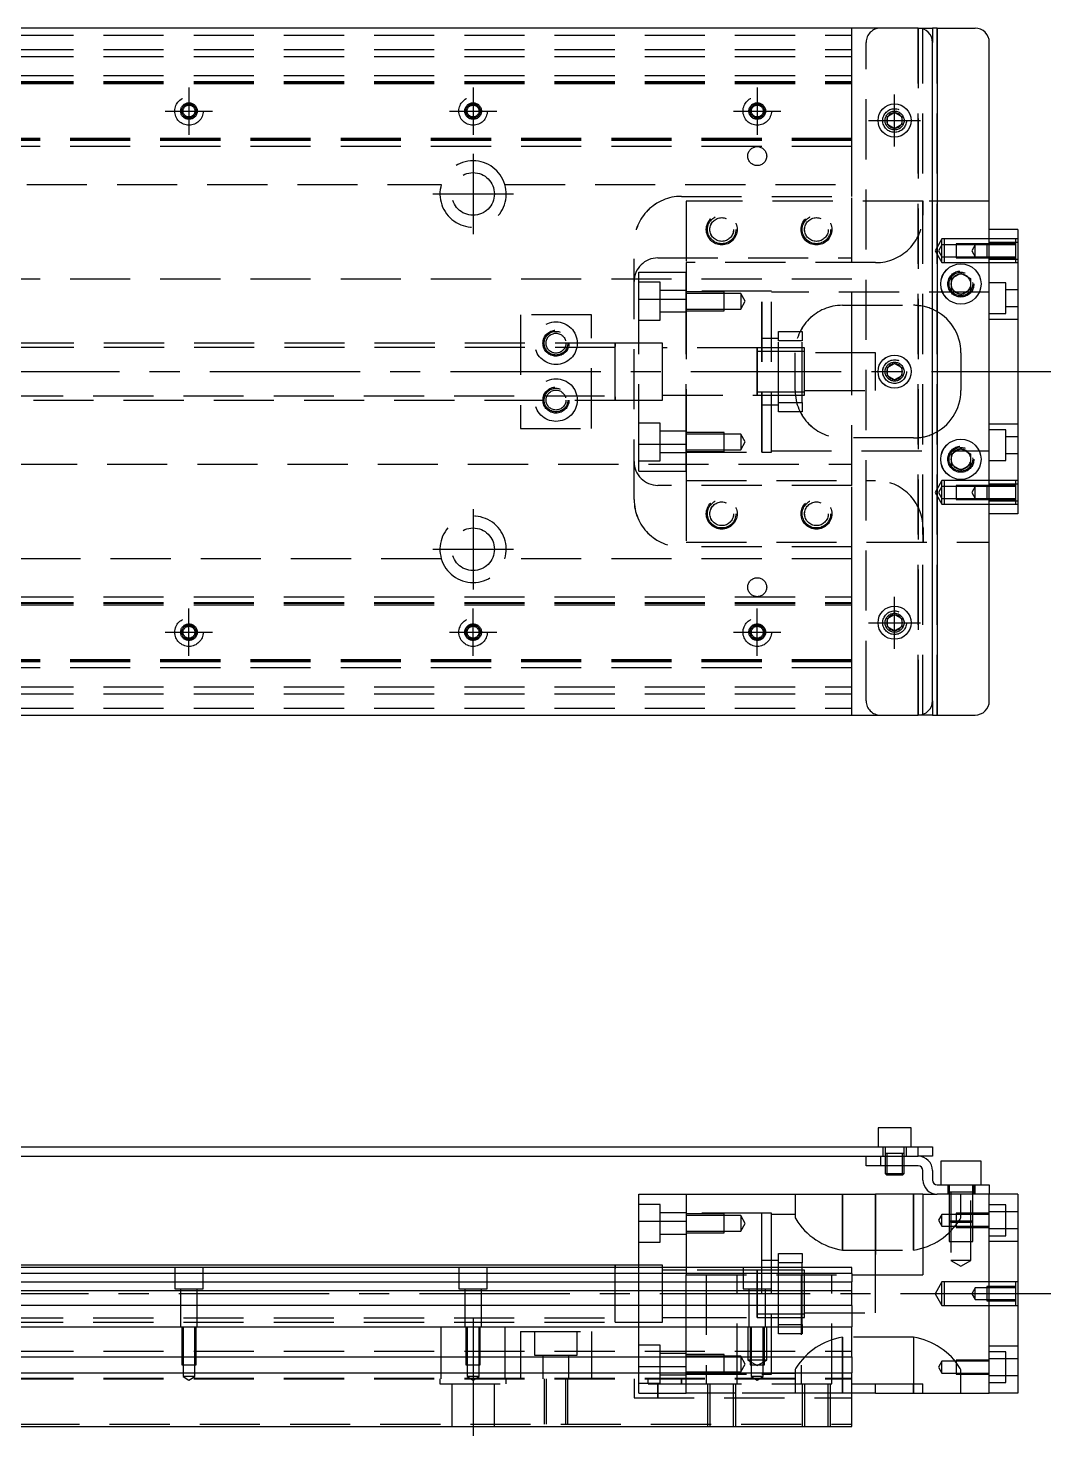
# Model space of a CAD drawing. Extents: x -5 to 731, y -262 to 87.
# Drawn here: x 363 to 579, y -224.6 to 72.5 of the extents above; entities that cross this region are included whole.
import ezdxf

# ---------------------------------------------------------------- set-up
doc = ezdxf.new("R2010")
doc.units = 0
doc.linetypes.add('CENTER', pattern=[50.8, 31.75, -6.35, 6.35, -6.35])
doc.linetypes.add('DASHED', pattern=[19.05, 12.7, -6.35])
doc.layers.get('0').update_dxf_attribs({"linetype": 'CONTINUOUS'})
doc.layers.add('CENTER', color=1, linetype='CENTER')

msp = doc.modelspace()

# ---------------------------------------------------------------- linework, layer by layer
at = {"color": 7, "linetype": 'CONTINUOUS'}
for p, q in [((551, 72.5), (3, 72.5)), ((551, 72.5), (554, 72.5)), ((554, 72.5), (554, 69.5)), ((555, 72.5), (554, 72.5)), ((555, 72.5), (555, -72.5)), ((555, 72.5), (563, 72.5)), ((554, -69.5), (554, 69.5)), ((566, -69.5), (566, 69.5)), ((544.5, 53.866026), (546, 54.73205)), ((544.5, 52.133974), (544.5, 53.866026)), ((546, 54.73205), (547.5, 53.866026)), ((547.5, 53.866026), (547.5, 52.133974)), ((546, 51.26795), (544.5, 52.133974)), ((547.5, 52.133974), (546, 51.26795)), ((566, -36), (566, 36)), ((566.005, -36), (566.005, 36)), ((572, 30), (566, 30)), ((572.005, 30), (566.005, 30)), ((572, 30), (572, -30)), ((572.005, 30), (572.005, -30)), ((558, 19.6547), (560, 20.809402)), ((558.005, 19.6547), (560.005, 20.809402)), ((560, 20.809402), (562, 19.6547)), ((560.005, 20.809402), (562.005, 19.6547)), ((558, 17.3453), (558, 19.6547)), ((558.005, 17.3453), (558.005, 19.6547)), ((562, 19.6547), (562, 17.3453)), ((562.005, 19.6547), (562.005, 17.3453)), ((560, 16.190598), (558, 17.3453)), ((560.005, 16.190598), (558.005, 17.3453)), ((562, 17.3453), (560, 16.190598)), ((562.005, 17.3453), (560.005, 16.190598)), ((487, -6.000006), (487, 6.000006)), ((544.5, 0.866026), (546, 1.73205)), ((544.5, -0.866026), (544.5, 0.866026)), ((544.505, 0.866026), (546.005, 1.73205)), ((544.505, -0.866026), (544.505, 0.866026)), ((546, 1.73205), (547.5, 0.866026)), ((546.005, 1.73205), (547.505, 0.866026)), ((547.5, 0.866026), (547.5, -0.866026)), ((547.505, 0.866026), (547.505, -0.866026)), ((546, -1.73205), (544.5, -0.866026)), ((546.005, -1.73205), (544.505, -0.866026)), ((547.5, -0.866026), (546, -1.73205)), ((547.505, -0.866026), (546.005, -1.73205)), ((558, -17.3453), (560, -16.190598)), ((558, -19.6547), (558, -17.3453)), ((558.005, -17.3453), (560.005, -16.190598)), ((558.005, -19.6547), (558.005, -17.3453)), ((560, -16.190598), (562, -17.3453)), ((560.005, -16.190598), (562.005, -17.3453)), ((562, -17.3453), (562, -19.6547)), ((562.005, -17.3453), (562.005, -19.6547)), ((560, -20.809402), (558, -19.6547)), ((560.005, -20.809402), (558.005, -19.6547)), ((562, -19.6547), (560, -20.809402)), ((562.005, -19.6547), (560.005, -20.809402)), ((572, -30), (566, -30)), ((572.005, -30), (566.005, -30)), ((544.5, -52.133974), (546, -51.26795)), ((544.5, -53.866026), (544.5, -52.133974)), ((546, -51.26795), (547.5, -52.133974)), ((547.5, -52.133974), (547.5, -53.866026)), ((546, -54.73205), (544.5, -53.866026)), ((547.5, -53.866026), (546, -54.73205)), ((554, -69.5), (554, -72.5)), ((3, -72.5), (551, -72.5)), ((554, -72.5), (551, -72.5)), ((554, -72.5), (555, -72.5)), ((555, -72.5), (563, -72.5)), ((549.5, -159.63), (542.5, -159.63)), ((542.5, -159.63), (542.5, -163.63)), ((549.5, -163.63), (549.5, -159.63)), ((352, -163.63), (551, -163.63)), ((352, -165.63), (543, -165.63)), ((540, -167.63), (540, -165.63)), ((543, -165.63), (551, -165.63)), ((543, -165.63), (543, -167.63)), ((543, -165.63), (551, -165.63)), ((551, -165.63), (551, -163.63)), ((551, -163.63), (554, -163.63)), ((554, -165.63), (551, -165.63)), ((554, -163.63), (554, -165.63)), ((543, -167.63), (540, -167.63)), ((551, -167.63), (543, -167.63)), ((544, -167.63), (544, -169.28)), ((544, -169.28), (548, -169.28)), ((544, -169.28), (544.35, -169.63)), ((544.35, -167.63), (544.35, -169.63)), ((547.65, -169.63), (547.65, -167.63)), ((547.65, -169.63), (548, -169.28)), ((548, -169.28), (548, -167.63)), ((552, -170.63), (552, -168.63)), ((554, -168.63), (554, -170.63)), ((564.25, -166.63), (555.75, -166.63)), ((555.75, -166.63), (555.75, -171.63)), ((564.25, -171.63), (564.25, -166.63)), ((547.65, -169.63), (544.35, -169.63)), ((555, -171.63), (563, -171.63)), ((563, -173.63), (563, -171.63)), ((563, -171.63), (566, -171.63)), ((566, -171.63), (566, -173.63)), ((492, -179.30029), (492, -173.63)), ((492, -173.63), (502, -173.63)), ((502, -173.63), (542, -173.63)), ((502, -173.63), (502, -189.13)), ((542, -190.63), (542, -173.63)), ((552, -173.63), (542, -173.63)), ((552, -173.63), (555, -173.63)), ((552, -173.63), (552, -190.63)), ((563, -173.63), (555, -173.63)), ((566, -173.63), (563, -173.63)), ((572, -173.63), (566, -173.63)), ((566, -215.63), (566, -173.63)), ((572, -173.63), (572, -215.63)), ((492, -179.30029), (502, -179.30029)), ((492, -189.13), (492, -179.30029)), ((487, -188.63), (347.5, -188.63)), ((537, -189.13), (347.5, -189.13)), ((487, -188.63), (486.995, -188.63)), ((487, -189.13), (487, -188.629994)), ((487.005, -188.63), (487, -188.63)), ((492, -188.63), (487, -188.63)), ((487, -189.128756), (487, -188.63)), ((492, -188.63), (487, -188.63)), ((517, -194.63), (517, -189.629994)), ((517, -199.630006), (517, -189.629994)), ((537, -190.382272), (537, -189.13)), ((537, -190.382272), (347.5, -190.382272)), ((347.5, -192.15668), (537, -192.15668)), ((517, -190.38), (517, -190.63)), ((518, -190.38), (517, -190.38)), ((517, -190.63), (517, -198.88)), ((521.5, -190.38), (518, -190.38)), ((526.5, -190.38), (521.5, -190.38)), ((527, -190.38), (526.5, -190.38)), ((537, -190.382272), (537, -192.15668)), ((537, -190.63), (552, -190.63)), ((537, -194.053076), (537, -192.15668)), ((537, -194.053076), (347.5, -194.053076)), ((537, -197.107372), (537, -194.053076)), ((537, -197.107372), (347.5, -197.107372)), ((517, -199.630006), (517, -198.88)), ((517, -198.88), (527, -198.88)), ((537, -197.107372), (537, -201.63)), ((17, -201.63), (537, -201.63)), ((537, -207.93), (537, -201.63)), ((17, -207.93), (537, -207.93)), ((537, -207.93), (537, -211.33)), ((17, -211.33), (537, -211.33)), ((537, -222.63), (537, -211.33)), ((537, -213.63), (552, -213.63)), ((542, -215.63), (542, -213.63)), ((552, -215.63), (552, -213.63)), ((542, -215.63), (537, -215.63)), ((542, -215.63), (552, -215.63)), ((552, -215.63), (566, -215.63)), ((572, -215.63), (566, -215.63)), ((17, -222.63), (537, -222.63))]:
    msp.add_line(p, q, dxfattribs=at)
at = {"color": 3, "linetype": 'DASHED'}
for p, q in [((537, 62.5), (537, 72.5)), ((551, -72.5), (551, 72.5)), ((551, 72.5), (551, -72.5)), ((552, -72.5), (552, 72.5)), ((555, -72.5), (555, 72.5)), ((17, 71), (537, 71)), ((540, -69.5), (540, 69.5)), ((17, 68), (537, 68)), ((17, 66.5), (537, 66.5)), ((17, 62.5), (537, 62.5)), ((537, 61.247728), (537, 62.5)), ((17, 61.247728), (537, 61.247728)), ((17, 61.1147), (537, 61.1147)), ((17, 61.1), (537, 61.1)), ((17, 60.8), (537, 60.8)), ((537, 48.752272), (537, 61.247728)), ((544, 53), (544.030168, 53.346066)), ((537, 49.2), (17, 49.2)), ((537, 48.9), (17, 48.9)), ((537, 48.8853), (17, 48.8853)), ((537, 48.752272), (17, 48.752272)), ((537, 47.5), (537, 48.752272)), ((537, 47.5), (17, 47.5)), ((537, 39.5), (537, 47.5)), ((343.708204, 39.5), (450.291796, 39.5)), ((463.708204, 39.5), (537, 39.5)), ((537, 37), (537, 39.5)), ((501, 37), (537, 37)), ((501.005, 37), (537.005, 37)), ((502, 36), (502, 23)), ((552, 36), (502, 36)), ((502.005, 36), (502.005, 23)), ((552.005, 36), (502.005, 36)), ((537, 24), (537, 37)), ((537.005, 24), (537.005, 37)), ((566, 36), (552, 36)), ((552, 33), (552, 36)), ((566.005, 36), (552.005, 36)), ((552.005, 33), (552.005, 36)), ((491, -27), (491, 27)), ((491.005, -27), (491.005, 27)), ((556, 28), (554.556624, 25.5)), ((556.005, 28), (554.561624, 25.5)), ((556, 26.75), (555.278312, 25.5)), ((556.005, 26.75), (555.283312, 25.5)), ((556, 26.75), (556, 28)), ((556.5, 28), (556, 28)), ((556, 24.25), (556, 26.75)), ((559, 26.75), (556, 26.75)), ((556.005, 26.75), (556.005, 28)), ((556.505, 28), (556.005, 28)), ((556.005, 24.25), (556.005, 26.75)), ((559.005, 26.75), (556.005, 26.75)), ((556.5, 28), (556.5, 23)), ((566, 28), (556.5, 28)), ((556.505, 28), (556.505, 23)), ((566.005, 28), (556.505, 28)), ((559, 26.999994), (559, 24.000006)), ((566, 26.999994), (559, 26.999994)), ((566, 26.75), (559, 26.75)), ((559.005, 26.999994), (559.005, 24.000006)), ((566.005, 26.999994), (559.005, 26.999994)), ((566.005, 26.75), (559.005, 26.75)), ((563, 26.75), (562.278312, 25.5)), ((563.005, 26.75), (562.283312, 25.5)), ((563, 24.25), (563, 26.75)), ((563.005, 24.25), (563.005, 26.75)), ((565.5, 26.999994), (565.5, 24.000006)), ((565.505, 26.999994), (565.505, 24.000006)), ((571.5, 28), (566, 28)), ((572, 27.25), (566, 27.25)), ((571.5, 26.999994), (566, 26.999994)), ((571.5, 26.75), (566, 26.75)), ((571.505, 28), (566.005, 28)), ((572.005, 27.25), (566.005, 27.25)), ((571.505, 26.999994), (566.005, 26.999994)), ((571.505, 26.75), (566.005, 26.75)), ((571.5, 28), (571.5, 23)), ((572, 28), (571.5, 28)), ((571.505, 28), (571.505, 23)), ((572.005, 28), (571.505, 28)), ((496, 24), (537, 24)), ((496.005, 24), (537.005, 24)), ((537, 4), (537, 24)), ((537.005, 4), (537.005, 24)), ((554.556624, 25.5), (556, 23)), ((554.561624, 25.5), (556.005, 23)), ((555.278312, 25.5), (556, 24.25)), ((555.283312, 25.5), (556.005, 24.25)), ((556, 23), (556, 24.25)), ((556, 24.25), (559, 24.25)), ((556.005, 23), (556.005, 24.25)), ((556.005, 24.25), (559.005, 24.25)), ((559, 24.25), (566, 24.25)), ((559, 24.000006), (566, 24.000006)), ((559.005, 24.25), (566.005, 24.25)), ((559.005, 24.000006), (566.005, 24.000006)), ((562.278312, 25.5), (563, 24.25)), ((562.283312, 25.5), (563.005, 24.25)), ((566, 24.25), (571.5, 24.25)), ((566, 24.000006), (571.5, 24.000006)), ((566.005, 24.25), (571.505, 24.25)), ((566.005, 24.000006), (571.505, 24.000006)), ((492, 21), (502, 21)), ((492, 15.32971), (492, 21)), ((492.005, 21), (502.005, 21)), ((492.005, 15.32971), (492.005, 21)), ((502, 23), (502, 15.32971)), ((542, 23), (502, 23)), ((502, 15.32971), (502, 21)), ((502.005, 23), (502.005, 15.32971)), ((542.005, 23), (502.005, 23)), ((502.005, 15.32971), (502.005, 21)), ((556, 23), (556.5, 23)), ((556.005, 23), (556.505, 23)), ((556.5, 23), (566, 23)), ((556.505, 23), (566.005, 23)), ((566, 23.75), (572, 23.75)), ((566, 23), (571.5, 23)), ((566.005, 23.75), (572.005, 23.75)), ((566.005, 23), (571.505, 23)), ((571.5, 23), (572, 23)), ((571.505, 23), (572.005, 23)), ((537, 19.5), (93.969694, 19.5)), ((496.5, 18.849242), (492, 18.849242)), ((496.505, 18.849242), (492.005, 18.849242)), ((496.5, 10.849242), (496.5, 18.849242)), ((496.505, 10.849242), (496.505, 18.849242)), ((562.483582, 18.786038), (562.5, 18.5)), ((562.488582, 18.786038), (562.505, 18.5)), ((569.5, 18.75), (566, 18.75)), ((569.505, 18.75), (566.005, 18.75)), ((569.5, 12.25), (569.5, 18.75)), ((569.505, 12.25), (569.505, 18.75)), ((492, 15.32971), (502, 15.32971)), ((492, -15.32971), (492, 15.32971)), ((492.005, 15.32971), (502.005, 15.32971)), ((492.005, -15.32971), (492.005, 15.32971)), ((502, 17.099242), (496.5, 17.099242)), ((502.005, 17.099242), (496.505, 17.099242)), ((518, 17), (502, 17)), ((518, 17), (502, 17)), ((510, 16.849238), (502, 16.849238)), ((510, 16.499242), (502, 16.499242)), ((502, -15.32971), (502, 15.32971)), ((502, 15.32971), (502, -15.32971)), ((518.005, 17), (502.005, 17)), ((518.005, 17), (502.005, 17)), ((510.005, 16.849238), (502.005, 16.849238)), ((510.005, 16.499242), (502.005, 16.499242)), ((502.005, -15.32971), (502.005, 15.32971)), ((502.005, 15.32971), (502.005, -15.32971)), ((510, 12.849248), (510, 16.849238)), ((513.5, 16.499242), (510, 16.499242)), ((510.005, 12.849248), (510.005, 16.849238)), ((513.505, 16.499242), (510.005, 16.499242)), ((513.5, 16.499242), (513.5, 13.199242)), ((514.452628, 14.849242), (513.5, 16.499242)), ((513.505, 16.499242), (513.505, 13.199242)), ((514.457628, 14.849242), (513.505, 16.499242)), ((518, -17), (518, 17)), ((520, 17), (518, 17)), ((518.005, -17), (518.005, 17)), ((520.005, 17), (518.005, 17)), ((520, -17), (520, 17)), ((566, 16.75), (520, 16.75)), ((520.005, -17), (520.005, 17)), ((566.005, 16.75), (520.005, 16.75)), ((572, 17.25), (569.5, 17.25)), ((572.005, 17.25), (569.505, 17.25)), ((482, 12), (467, 12)), ((467, 12), (467, -12)), ((482, -12), (482, 12)), ((496.5, 12.599242), (502, 12.599242)), ((496.505, 12.599242), (502.005, 12.599242)), ((502, 13.199242), (510, 13.199242)), ((502, 12.849248), (510, 12.849248)), ((502.005, 13.199242), (510.005, 13.199242)), ((502.005, 12.849248), (510.005, 12.849248)), ((510, 13.199242), (513.5, 13.199242)), ((510.005, 13.199242), (513.505, 13.199242)), ((513.5, 13.199242), (514.452628, 14.849242)), ((513.505, 13.199242), (514.457628, 14.849242)), ((535, 14), (550, 14)), ((535.005, 14), (550.005, 14)), ((566, 12.25), (569.5, 12.25)), ((566.005, 12.25), (569.505, 12.25)), ((569.5, 13.75), (572, 13.75)), ((569.505, 13.75), (572.005, 13.75)), ((492, 10.849242), (496.5, 10.849242)), ((492.005, 10.849242), (496.505, 10.849242)), ((572, 11), (566, 11)), ((572.005, 11), (566.005, 11)), ((487.005, 6), (307, 6)), ((492, 6), (486.995, 6)), ((487, -5.999164), (487, 6)), ((487, 6), (487, 5.325218)), ((487, -5.999164), (487, 6)), ((487, 6), (487, 5.325218)), ((497, 6), (487, 6)), ((487.005, -5.999164), (487.005, 6)), ((487.005, 6), (487.005, 5.325218)), ((497.005, 6), (487.005, 6)), ((497, -6), (497, 6)), ((497.005, -6), (497.005, 6)), ((521.5, 7), (518, 7)), ((521.505, 7), (518.005, 7)), ((521.5, 8.5), (526.5, 8.5)), ((521.5, 6.5), (521.5, 8.5)), ((521.5, -6.5), (521.5, 6.5)), ((526.5, 6.5), (521.5, 6.5)), ((521.505, 8.5), (526.505, 8.5)), ((521.505, 6.5), (521.505, 8.5)), ((521.505, -6.5), (521.505, 6.5)), ((526.505, 6.5), (521.505, 6.5)), ((526.5, 8.5), (526.5, 6.5)), ((526.5, -6.5), (526.5, 6.5)), ((526.505, 8.5), (526.505, 6.5)), ((526.505, -6.5), (526.505, 6.5)), ((487, 5.125), (72, 5.125)), ((516.995, 5), (497, 5)), ((517.005, 5), (497, 5)), ((517, 5), (497.005, 5)), ((517.01, 5), (497.005, 5)), ((517.005, 5), (516.995, 5)), ((526.5, 5), (516.995, 5)), ((517, -5.000006), (517, 5.000006)), ((517, 4.25), (517, 5.000006)), ((517, 4.43509), (517, 5)), ((517, 5), (517, 4.435078)), ((517.01, 5), (517, 5)), ((526.505, 5), (517, 5)), ((517, 4.435078), (517, -4.435962)), ((517, 4.25), (517, -4.25)), ((527, 4.25), (517, 4.25)), ((517.005, -5.000006), (517.005, 5.000006)), ((517.005, 4.25), (517.005, 5.000006)), ((526.5, 5), (517.005, 5)), ((517.005, 4.43509), (517.005, 5)), ((517.005, 5), (517.005, 4.435078)), ((517.005, 4.435078), (517.005, -4.435962)), ((517.005, 4.25), (517.005, -4.25)), ((527.005, 4.25), (517.005, 4.25)), ((526.505, 5), (517.01, 5)), ((525, -4), (525, 4)), ((525.005, -4), (525.005, 4)), ((527, 5), (526.5, 5)), ((527.005, 5), (526.505, 5)), ((527, 0), (527, 5)), ((542, 4), (527, 4)), ((527.005, 0), (527.005, 5)), ((542.005, 4), (527.005, 4)), ((537, -4), (537, 4)), ((537.005, -4), (537.005, 4)), ((542, 0), (542, 4)), ((542.005, 0), (542.005, 4)), ((560, 4), (560, -4)), ((560.005, 4), (560.005, -4)), ((527, -5), (527, 0)), ((527.005, -5), (527.005, 0)), ((542, -4), (542, 0)), ((542.005, -4), (542.005, 0)), ((544, 0), (544.023172, 0.30356)), ((544.005, 0), (544.028172, 0.30356)), ((72, -5.125), (487, -5.125)), ((487, -5.326228), (487, -6)), ((487, -5.326228), (487, -6)), ((487.005, -5.326228), (487.005, -6)), ((497, -5), (516.995, -5)), ((497, -5), (517.005, -5)), ((497.005, -5), (517, -5)), ((497.005, -5), (517.01, -5)), ((516.995, -5), (517.005, -5)), ((516.995, -5), (526.5, -5)), ((517, -5.000006), (517, -4.25)), ((517, -4.25), (527, -4.25)), ((517, -5), (517, -4.435962)), ((517, -4.435962), (517, -5)), ((517, -5), (517.01, -5)), ((517, -5), (526.505, -5)), ((517.005, -5.000006), (517.005, -4.25)), ((517.005, -4.25), (527.005, -4.25)), ((517.005, -5), (517.005, -4.435962)), ((517.005, -4.435962), (517.005, -5)), ((517.005, -5), (526.5, -5)), ((517.01, -5), (526.505, -5)), ((526.5, -5), (527, -5)), ((526.505, -5), (527.005, -5)), ((527, -4), (542, -4)), ((527.005, -4), (542.005, -4)), ((537, -24), (537, -4)), ((537.005, -24), (537.005, -4)), ((307, -6), (487.005, -6)), ((486.995, -6), (492, -6)), ((486.995, -6), (497, -6)), ((487, -6), (487, -5.999164)), ((487, -6), (487, -5.999164)), ((487, -6), (497.005, -6)), ((487.005, -6), (487.005, -5.999164)), ((518, -7), (521.5, -7)), ((518.005, -7), (521.505, -7)), ((521.5, -6.5), (526.5, -6.5)), ((521.5, -8.5), (521.5, -6.5)), ((526.5, -8.5), (521.5, -8.5)), ((521.505, -6.5), (526.505, -6.5)), ((521.505, -8.5), (521.505, -6.5)), ((526.505, -8.5), (521.505, -8.5)), ((526.5, -6.5), (526.5, -8.5)), ((526.505, -6.5), (526.505, -8.5)), ((496.5, -10.849242), (492, -10.849242)), ((496.505, -10.849242), (492.005, -10.849242)), ((496.5, -18.849242), (496.5, -10.849242)), ((496.505, -18.849242), (496.505, -10.849242)), ((566, -11), (572, -11)), ((566.005, -11), (572.005, -11)), ((467, -12), (482, -12)), ((502, -12.599242), (496.5, -12.599242)), ((502.005, -12.599242), (496.505, -12.599242)), ((510, -12.849248), (502, -12.849248)), ((510, -13.199242), (502, -13.199242)), ((510.005, -12.849248), (502.005, -12.849248)), ((510.005, -13.199242), (502.005, -13.199242)), ((510, -16.849238), (510, -12.849248)), ((513.5, -13.199242), (510, -13.199242)), ((510.005, -16.849238), (510.005, -12.849248)), ((513.505, -13.199242), (510.005, -13.199242)), ((513.5, -13.199242), (513.5, -16.499242)), ((514.452628, -14.849242), (513.5, -13.199242)), ((513.5, -16.499242), (514.452628, -14.849242)), ((513.505, -13.199242), (513.505, -16.499242)), ((514.457628, -14.849242), (513.505, -13.199242)), ((513.505, -16.499242), (514.457628, -14.849242)), ((550, -14), (535, -14)), ((550.005, -14), (535.005, -14)), ((569.5, -12.25), (566, -12.25)), ((569.505, -12.25), (566.005, -12.25)), ((569.5, -18.75), (569.5, -12.25)), ((572, -13.75), (569.5, -13.75)), ((569.505, -18.75), (569.505, -12.25)), ((572.005, -13.75), (569.505, -13.75)), ((492, -15.32971), (502, -15.32971)), ((492, -21), (492, -15.32971)), ((492.005, -15.32971), (502.005, -15.32971)), ((492.005, -21), (492.005, -15.32971)), ((496.5, -17.099242), (502, -17.099242)), ((496.505, -17.099242), (502.005, -17.099242)), ((502, -21), (502, -15.32971)), ((502, -15.32971), (502, -23)), ((502, -16.499242), (510, -16.499242)), ((502, -16.849238), (510, -16.849238)), ((502, -17), (518, -17)), ((502, -17), (518, -17)), ((502.005, -21), (502.005, -15.32971)), ((502.005, -15.32971), (502.005, -23)), ((502.005, -16.499242), (510.005, -16.499242)), ((502.005, -16.849238), (510.005, -16.849238)), ((502.005, -17), (518.005, -17)), ((502.005, -17), (518.005, -17)), ((510, -16.499242), (513.5, -16.499242)), ((510.005, -16.499242), (513.505, -16.499242)), ((518, -17), (520, -17)), ((518.005, -17), (520.005, -17)), ((520, -16.75), (566, -16.75)), ((520.005, -16.75), (566.005, -16.75)), ((569.5, -17.25), (572, -17.25)), ((569.505, -17.25), (572.005, -17.25)), ((93.969694, -19.5), (537, -19.5)), ((492, -18.849242), (496.5, -18.849242)), ((492.005, -18.849242), (496.505, -18.849242)), ((562.483582, -18.213962), (562.5, -18.5)), ((562.488582, -18.213962), (562.505, -18.5)), ((566, -18.75), (569.5, -18.75)), ((566.005, -18.75), (569.505, -18.75)), ((492, -21), (502, -21)), ((492.005, -21), (502.005, -21)), ((502, -23), (542, -23)), ((502, -23), (502, -36)), ((502.005, -23), (542.005, -23)), ((502.005, -23), (502.005, -36)), ((556, -23), (554.556624, -25.5)), ((556.005, -23), (554.561624, -25.5)), ((556, -24.25), (556, -23)), ((556.5, -23), (556, -23)), ((556.005, -24.25), (556.005, -23)), ((556.505, -23), (556.005, -23)), ((556.5, -23), (556.5, -28)), ((566, -23), (556.5, -23)), ((556.505, -23), (556.505, -28)), ((566.005, -23), (556.505, -23)), ((571.5, -23), (566, -23)), ((572, -23.75), (566, -23.75)), ((571.505, -23), (566.005, -23)), ((572.005, -23.75), (566.005, -23.75)), ((571.5, -23), (571.5, -28)), ((572, -23), (571.5, -23)), ((571.505, -23), (571.505, -28)), ((572.005, -23), (571.505, -23)), ((537, -24), (496, -24)), ((537.005, -24), (496.005, -24)), ((537, -37), (537, -24)), ((537.005, -37), (537.005, -24)), ((554.556624, -25.5), (556, -28)), ((554.561624, -25.5), (556.005, -28)), ((556, -24.25), (555.278312, -25.5)), ((555.278312, -25.5), (556, -26.75)), ((556.005, -24.25), (555.283312, -25.5)), ((555.283312, -25.5), (556.005, -26.75)), ((556, -26.75), (556, -24.25)), ((559, -24.25), (556, -24.25)), ((556.005, -26.75), (556.005, -24.25)), ((559.005, -24.25), (556.005, -24.25)), ((559, -24.000006), (559, -26.999994)), ((566, -24.000006), (559, -24.000006)), ((566, -24.25), (559, -24.25)), ((559.005, -24.000006), (559.005, -26.999994)), ((566.005, -24.000006), (559.005, -24.000006)), ((566.005, -24.25), (559.005, -24.25)), ((563, -24.25), (562.278312, -25.5)), ((562.278312, -25.5), (563, -26.75)), ((563.005, -24.25), (562.283312, -25.5)), ((562.283312, -25.5), (563.005, -26.75)), ((563, -26.75), (563, -24.25)), ((563.005, -26.75), (563.005, -24.25)), ((565.5, -24.000006), (565.5, -26.999994)), ((565.505, -24.000006), (565.505, -26.999994)), ((571.5, -24.000006), (566, -24.000006)), ((571.5, -24.25), (566, -24.25)), ((571.505, -24.000006), (566.005, -24.000006)), ((571.505, -24.25), (566.005, -24.25)), ((556, -28), (556, -26.75)), ((556, -26.75), (559, -26.75)), ((556, -28), (556.5, -28)), ((556.005, -28), (556.005, -26.75)), ((556.005, -26.75), (559.005, -26.75)), ((556.005, -28), (556.505, -28)), ((556.5, -28), (566, -28)), ((556.505, -28), (566.005, -28)), ((559, -26.75), (566, -26.75)), ((559, -26.999994), (566, -26.999994)), ((559.005, -26.75), (566.005, -26.75)), ((559.005, -26.999994), (566.005, -26.999994)), ((566, -26.75), (571.5, -26.75)), ((566, -26.999994), (571.5, -26.999994)), ((566, -27.25), (572, -27.25)), ((566, -28), (571.5, -28)), ((566.005, -26.75), (571.505, -26.75)), ((566.005, -26.999994), (571.505, -26.999994)), ((566.005, -27.25), (572.005, -27.25)), ((566.005, -28), (571.505, -28)), ((571.5, -28), (572, -28)), ((571.505, -28), (572.005, -28)), ((552, -33), (552, -36)), ((552.005, -33), (552.005, -36)), ((537, -37), (501, -37)), ((537.005, -37), (501.005, -37)), ((502, -36), (566, -36)), ((502.005, -36), (566.005, -36)), ((537, -39.5), (537, -37)), ((450.291796, -39.5), (343.708204, -39.5)), ((537, -39.5), (463.708204, -39.5)), ((537, -47.5), (537, -39.5)), ((17, -47.5), (537, -47.5)), ((537, -48.752272), (537, -47.5)), ((17, -48.752272), (537, -48.752272)), ((17, -48.8853), (537, -48.8853)), ((17, -48.9), (537, -48.9)), ((17, -49.2), (537, -49.2)), ((537, -61.247728), (537, -48.752272)), ((547.973226, -52.673844), (548, -53)), ((537, -60.8), (17, -60.8)), ((537, -61.1), (17, -61.1)), ((537, -61.1147), (17, -61.1147)), ((537, -61.247728), (17, -61.247728)), ((537, -62.5), (537, -61.247728)), ((537, -62.5), (17, -62.5)), ((537, -72.5), (537, -62.5)), ((17, -66.5), (537, -66.5)), ((17, -68), (537, -68)), ((17, -71), (537, -71)), ((543.5, -163.63), (543.5, -165.63)), ((548.000006, -165.03), (543.999994, -165.03)), ((544, -163.63), (544, -167.63)), ((544.000006, -165.63), (544.000006, -167.63)), ((544.35, -165.03), (544.35, -167.63)), ((547.65, -167.63), (547.65, -165.03)), ((547.999994, -167.63), (547.999994, -165.63)), ((548, -167.63), (548, -163.63)), ((548.5, -165.63), (548.5, -163.63)), ((557.25, -171.63), (557.25, -173.63)), ((557.500006, -171.63), (557.500006, -183.63)), ((562.499994, -183.63), (562.499994, -171.63)), ((562.75, -173.63), (562.75, -171.63)), ((525, -173.63), (525, -178.364622)), ((535, -185.434212), (535, -173.63)), ((535, -173.63), (535, -185.434212)), ((542, -173.63), (542, -190.63)), ((550, -173.63), (550, -185.434212)), ((550, -185.434212), (550, -173.63)), ((562.500006, -173.23), (557.499994, -173.23)), ((557.9, -173.23), (557.9, -187.63)), ((560, -178.364622), (560, -173.63)), ((562.1, -187.63), (562.1, -173.23)), ((496.5, -175.780758), (492, -175.780758)), ((496.5, -183.780758), (496.5, -175.780758)), ((502, -177.530758), (496.5, -177.530758)), ((518, -177.63), (502, -177.63)), ((510, -177.780762), (502, -177.780762)), ((510, -178.130758), (502, -178.130758)), ((510, -181.780752), (510, -177.780762)), ((513.5, -178.130758), (510, -178.130758)), ((513.5, -178.130758), (513.5, -181.430758)), ((514.452628, -179.780758), (513.5, -178.130758)), ((518, -189.13), (518, -177.63)), ((520, -177.63), (518, -177.63)), ((520, -189.13), (520, -177.63)), ((525, -177.88), (520, -177.88)), ((556, -177.88), (555.278312, -179.13)), ((556, -180.38), (556, -177.88)), ((559, -177.88), (556, -177.88)), ((559, -177.630006), (559, -180.629994)), ((566, -177.630006), (559, -177.630006)), ((566, -177.88), (559, -177.88)), ((569.5, -175.88), (566, -175.88)), ((572, -177.38), (566, -177.38)), ((569.5, -182.38), (569.5, -175.88)), ((513.5, -181.430758), (514.452628, -179.780758)), ((555.278312, -179.13), (556, -180.38)), ((556, -180.38), (559, -180.38)), ((557.5, -179.23), (559, -179.23)), ((557.5, -179.23), (557.9, -179.63)), ((559, -179.63), (557.9, -179.63)), ((559, -179.23), (562.5, -179.23)), ((562.1, -179.63), (559, -179.63)), ((559, -180.38), (566, -180.38)), ((559, -180.629994), (566, -180.629994)), ((562.1, -179.63), (562.5, -179.23)), ((566, -180.88), (572, -180.88)), ((492, -183.780758), (496.5, -183.780758)), ((496.5, -182.030758), (502, -182.030758)), ((502, -181.430758), (510, -181.430758)), ((502, -181.780752), (510, -181.780752)), ((510, -181.430758), (513.5, -181.430758)), ((557.500006, -183.63), (562.499994, -183.63)), ((566, -182.38), (569.5, -182.38)), ((572, -183.63), (566, -183.63)), ((521.5, -186.13), (526.5, -186.13)), ((521.5, -188.13), (521.5, -186.13)), ((526.5, -186.13), (526.5, -188.13)), ((535, -185.434212), (550, -185.434212)), ((394, -189.13), (394, -193.63)), ((400, -193.63), (400, -189.13)), ((454, -189.13), (454, -193.63)), ((460, -193.63), (460, -189.13)), ((487, -188.63), (487, -189.304782)), ((487, -194.429962), (487, -189.128756)), ((487, -200.629164), (487, -189.13)), ((497, -188.63), (492, -188.63)), ((492, -201.63), (492, -189.13)), ((497, -189.13), (497, -188.63)), ((497, -194.63), (497, -189.13)), ((502, -189.63), (497, -189.63)), ((502, -189.13), (502, -190.63)), ((517.005, -189.63), (502, -189.63)), ((514, -189.13), (514, -193.63)), ((518, -189.63), (516.995, -189.63)), ((517, -189.63), (517, -190.194922)), ((517, -190.19491), (517, -189.63)), ((521.5, -187.63), (518, -187.63)), ((518, -190.63), (518, -189.13)), ((521.5, -189.63), (518, -189.63)), ((520, -193.63), (520, -189.13)), ((520, -193.63), (520, -189.13)), ((526.5, -188.13), (521.5, -188.13)), ((521.5, -189.13), (521.5, -188.13)), ((521.5, -190.63), (521.5, -189.13)), ((526.5, -189.63), (521.5, -189.63)), ((526.5, -189.13), (526.5, -188.13)), ((526.5, -190.63), (526.5, -189.13)), ((527, -189.63), (526.5, -189.63)), ((527, -190.63), (527, -189.63)), ((560, -187.63), (557.9, -187.63)), ((557.9, -187.63), (560, -188.842436)), ((562.1, -187.63), (560, -187.63)), ((560, -188.842436), (562.1, -187.63)), ((502, -190.63), (537, -190.63)), ((502, -201.63), (502, -190.63)), ((506.25, -190.63), (506.25, -213.63)), ((512.75, -213.63), (512.75, -190.63)), ((517, -190.194922), (517, -190.629226)), ((517, -190.629226), (517, -194.429974)), ((518, -194.63), (518, -190.63)), ((521.5, -201.13), (521.5, -190.63)), ((526.25, -190.63), (526.25, -213.63)), ((526.5, -201.13), (526.5, -190.63)), ((527, -199.63), (527, -190.63)), ((532.75, -213.63), (532.75, -190.63)), ((542, -198.63), (542, -190.63)), ((556, -192.13), (554.556624, -194.63)), ((556, -197.13), (556, -192.13)), ((556.5, -192.13), (556, -192.13)), ((556.5, -192.13), (556.5, -197.13)), ((566, -192.13), (556.5, -192.13)), ((565.5, -193.130006), (565.5, -196.129994)), ((566, -193.130006), (565.5, -193.130006)), ((571.5, -192.13), (566, -192.13)), ((571.5, -193.130006), (566, -193.130006)), ((571.5, -192.13), (571.5, -197.13)), ((572, -192.13), (571.5, -192.13)), ((394, -193.63), (400, -193.63)), ((395.25, -193.63), (395.25, -201.63)), ((398.75, -201.63), (398.75, -193.63)), ((454, -193.63), (460, -193.63)), ((455.25, -193.63), (455.25, -201.63)), ((458.75, -201.63), (458.75, -193.63)), ((487, -200.629164), (487, -194.429962)), ((497, -200.63), (497, -194.63)), ((514, -193.63), (520, -193.63)), ((515.25, -193.63), (515.25, -201.63)), ((517, -194.429974), (517, -199.065962)), ((518.75, -201.63), (518.75, -193.63)), ((520, -194.63), (520, -193.63)), ((520, -211.63), (520, -194.63)), ((554.556624, -194.63), (556, -197.13)), ((563, -193.38), (562.278312, -194.63)), ((562.278312, -194.63), (563, -195.88)), ((563, -195.88), (563, -193.38)), ((565.5, -193.38), (563, -193.38)), ((563, -195.88), (565.5, -195.88)), ((571.5, -193.38), (565.5, -193.38)), ((565.5, -195.88), (571.5, -195.88)), ((517, -199.63), (517, -199.065962)), ((517, -199.065962), (517, -199.63)), ((527, -198.63), (542, -198.63)), ((556, -197.13), (556.5, -197.13)), ((556.5, -197.13), (566, -197.13)), ((565.5, -196.129994), (566, -196.129994)), ((566, -196.129994), (571.5, -196.129994)), ((566, -197.13), (571.5, -197.13)), ((571.5, -197.13), (572, -197.13)), ((72, -199.755), (487, -199.755)), ((72, -200.63), (487, -200.63)), ((395.500006, -201.63), (395.500006, -207.93)), ((395.75, -201.63), (395.75, -209.63)), ((398.25, -209.63), (398.25, -201.63)), ((398.499994, -207.93), (398.499994, -201.63)), ((450.291796, -212.63), (450.291796, -201.63)), ((455.500006, -201.63), (455.500006, -207.93)), ((455.75, -201.63), (455.75, -209.63)), ((458.25, -209.63), (458.25, -201.63)), ((458.499994, -207.93), (458.499994, -201.63)), ((463.708204, -201.63), (463.708204, -212.63)), ((486.995, -200.63), (487, -200.63)), ((487, -200.63), (487, -200.629164)), ((487, -200.63), (487.005, -200.63)), ((487, -200.63), (492, -200.63)), ((487, -200.63), (492, -200.63)), ((492, -200.63), (497, -200.63)), ((492, -207.93), (492, -201.63)), ((497, -199.63), (502, -199.63)), ((502, -199.63), (517.005, -199.63)), ((502, -207.93), (502, -201.63)), ((515, -201.63), (515, -208.63)), ((515.500006, -201.63), (515.500006, -207.93)), ((515.75, -201.63), (515.75, -209.63)), ((516.995, -199.63), (526.5, -199.63)), ((517.005, -199.63), (526.5, -199.63)), ((518.25, -209.63), (518.25, -201.63)), ((518.499994, -207.93), (518.499994, -201.63)), ((519, -208.63), (519, -201.63)), ((521.5, -201.13), (526.5, -201.13)), ((521.5, -203.13), (521.5, -201.13)), ((526.5, -199.63), (527, -199.63)), ((526.5, -201.13), (526.5, -203.13)), ((467, -202.63), (482, -202.63)), ((467, -202.63), (467, -207.93)), ((470, -202.63), (470, -207.63)), ((479, -207.63), (479, -202.63)), ((482, -202.63), (482, -207.93)), ((526.5, -203.13), (521.5, -203.13)), ((550, -203.825788), (535, -203.825788)), ((535, -215.63), (535, -203.825788)), ((535, -203.825788), (535, -211.33)), ((550, -203.825788), (550, -215.63)), ((17, -206.78), (537, -206.78)), ((395.500006, -207.93), (395.500006, -209.63)), ((398.499994, -209.63), (398.499994, -207.93)), ((455.500006, -207.93), (455.500006, -209.63)), ((458.499994, -209.63), (458.499994, -207.93)), ((467, -207.93), (467, -211.33)), ((470, -207.63), (479, -207.63)), ((471.75, -207.63), (471.75, -212.63)), ((477.25, -212.63), (477.25, -207.63)), ((482, -207.93), (482, -211.33)), ((496.5, -205.479242), (492, -205.479242)), ((492, -209.95971), (492, -207.93)), ((496.5, -213.479242), (496.5, -205.479242)), ((502, -207.229242), (496.5, -207.229242)), ((510, -207.479248), (502, -207.479248)), ((510, -207.829242), (502, -207.829242)), ((502, -211.33), (502, -207.93)), ((510, -211.33), (510, -207.479248)), ((513.5, -207.829242), (510, -207.829242)), ((513.5, -207.829242), (513.5, -211.129242)), ((514.452628, -209.479242), (513.5, -207.829242)), ((515.500006, -207.93), (515.500006, -209.63)), ((518.499994, -209.63), (518.499994, -207.93)), ((566, -205.63), (572, -205.63)), ((569.5, -206.88), (566, -206.88)), ((569.5, -213.38), (569.5, -206.88)), ((395.500006, -209.63), (398.499994, -209.63)), ((395.75, -209.63), (395.75, -212.13)), ((398.25, -212.13), (398.25, -209.63)), ((455.500006, -209.63), (458.499994, -209.63)), ((455.75, -209.63), (455.75, -212.13)), ((458.25, -212.13), (458.25, -209.63)), ((492, -209.95971), (502, -209.95971)), ((492, -211.33), (492, -209.95971)), ((513.5, -211.129242), (514.452628, -209.479242)), ((519, -208.63), (515, -208.63)), ((515, -208.63), (517, -209.7847)), ((515.500006, -209.63), (518.499994, -209.63)), ((515.75, -209.63), (515.75, -212.13)), ((517, -209.7847), (519, -208.63)), ((518.25, -212.13), (518.25, -209.63)), ((525, -210.895378), (525, -215.63)), ((556, -208.88), (555.278312, -210.13)), ((555.278312, -210.13), (556, -211.38)), ((556, -211.38), (556, -208.88)), ((559, -208.88), (556, -208.88)), ((559, -208.630006), (559, -211.629994)), ((566, -208.630006), (559, -208.630006)), ((566, -208.88), (559, -208.88)), ((560, -215.63), (560, -210.895378)), ((572, -208.38), (566, -208.38)), ((17, -212.48), (537, -212.48)), ((17, -212.63), (537, -212.63)), ((398.25, -212.13), (395.75, -212.13)), ((395.75, -212.13), (397, -212.851688)), ((397, -212.851688), (398.25, -212.13)), ((450, -212.63), (450, -213.63)), ((450, -213.63), (464, -213.63)), ((452.5, -213.63), (452.5, -222.63)), ((458.25, -212.13), (455.75, -212.13)), ((455.75, -212.13), (457, -212.851688)), ((457, -212.851688), (458.25, -212.13)), ((461.5, -222.63), (461.5, -213.63)), ((464, -213.63), (464, -212.63)), ((467, -211.33), (467, -212.63)), ((472.000006, -212.63), (472.000006, -222.13)), ((472.4, -212.63), (472.4, -222.13)), ((476.6, -222.13), (476.6, -212.63)), ((476.999994, -222.13), (476.999994, -212.63)), ((482, -211.33), (482, -212.63)), ((491, -212.63), (491, -213.63)), ((491, -213.63), (491, -216.63)), ((492, -212.63), (492, -211.33)), ((492, -215.63), (492, -212.63)), ((492, -213.479242), (496.5, -213.479242)), ((494, -213.63), (494, -212.63)), ((494, -213.63), (501, -213.63)), ((496, -216.63), (496, -213.63)), ((496, -213.63), (496, -215.63)), ((496.5, -211.729242), (502, -211.729242)), ((501, -213.63), (501, -212.63)), ((501, -212.63), (501, -213.63)), ((501, -213.63), (537, -213.63)), ((502, -211.129242), (510, -211.129242)), ((502, -213.63), (502, -211.33)), ((502, -211.479238), (510, -211.479238)), ((502, -211.63), (518, -211.63)), ((502, -215.63), (502, -213.63)), ((506.500006, -213.63), (506.500006, -222.63)), ((507, -213.63), (507, -222.63)), ((510, -211.129242), (513.5, -211.129242)), ((510, -211.479238), (510, -211.33)), ((512, -222.63), (512, -213.63)), ((512.499994, -222.63), (512.499994, -213.63)), ((518.25, -212.13), (515.75, -212.13)), ((515.75, -212.13), (517, -212.851688)), ((517, -212.851688), (518.25, -212.13)), ((518, -211.63), (520, -211.63)), ((520, -211.38), (525, -211.38)), ((526.500006, -213.63), (526.500006, -222.63)), ((527, -213.63), (527, -222.63)), ((532, -222.63), (532, -213.63)), ((532.499994, -222.63), (532.499994, -213.63)), ((535, -211.33), (535, -213.63)), ((535, -213.63), (535, -215.63)), ((550, -215.63), (550, -213.63)), ((556, -211.38), (559, -211.38)), ((559, -211.38), (566, -211.38)), ((559, -211.629994), (566, -211.629994)), ((566, -211.88), (572, -211.88)), ((566, -213.38), (569.5, -213.38)), ((491, -216.63), (537, -216.63)), ((492, -215.63), (502, -215.63)), ((496, -215.63), (496, -216.63)), ((506.500006, -215.63), (502, -215.63)), ((512.499994, -215.63), (506.500006, -215.63)), ((526.500006, -215.63), (512.499994, -215.63)), ((532.499994, -215.63), (526.500006, -215.63)), ((537, -215.63), (532.499994, -215.63)), ((94.499994, -222.13), (537, -222.13))]:
    msp.add_line(p, q, dxfattribs=at)
at = {"color": 1, "linetype": 'CENTER'}
for p, q in [((546, 47.5), (546, 58.5)), ((540.5, 53), (551.5, 53)), ((546, -58.5), (546, -47.5)), ((540.5, -53), (551.5, -53))]:
    msp.add_line(p, q, dxfattribs=at)
at = {"color": 3, "linetype": 'DASHED'}
for points in [[(525, -178.364622), (525.03311, -178.586202), (525.13006, -178.84654, 0.219648), (535, -185.434212)], [(550, -185.434212, 0.218679), (559.840926, -178.907602), (559.9594, -178.612522), (560, -178.364622)], [(535, -203.825788, 0.218679), (525.159074, -210.352398), (525.0406, -210.647478), (525, -210.895378)], [(560, -210.895378), (559.96689, -210.673798), (559.86994, -210.41346, 0.219648), (550, -203.825788)]]:
    msp.add_lwpolyline(points, format="xyb", dxfattribs=at)
for centre, radius in [((397, 55), 3), ((397, 55), 1.75), ((397, 55), 1.5), ((457, 55), 3), ((457, 55), 1.75), ((457, 55), 1.5), ((517, 55), 3), ((517, 55), 1.75), ((517, 55), 1.5), ((397, 55), 1.25), ((457, 55), 1.25), ((517, 55), 1.25), ((546, 53), 2.5), ((546, 53), 2), ((517, 45.5), 2), ((457, 37.5), 4.5), ((509.5, 30), 3.25), ((509.505, 30), 3.25), ((509.5, 30), 3), ((509.505, 30), 3), ((529.5, 30), 3.25), ((529.505, 30), 3.25), ((529.5, 30), 3), ((529.505, 30), 3), ((509.5, 30), 2.5), ((509.505, 30), 2.5), ((529.5, 30), 2.5), ((529.505, 30), 2.5), ((560, 18.5), 2.75), ((560.005, 18.5), 2.75), ((560, 18.5), 2.5), ((560.005, 18.5), 2.5), ((474.5, 6), 4.5), ((474.5, 6), 2.75), ((474.5, 6), 2.5), ((474.5, 6), 2.1), ((546, 0), 2.5), ((546.005, 0), 2.5), ((546, 0), 2), ((546.005, 0), 2), ((474.5, -6), 4.5), ((474.5, -6), 2.75), ((474.5, -6), 2.5), ((474.5, -6), 2.1), ((560, -18.5), 2.75), ((560.005, -18.5), 2.75), ((560, -18.5), 2.5), ((560.005, -18.5), 2.5), ((509.5, -30), 3.25), ((509.505, -30), 3.25), ((509.5, -30), 3), ((509.505, -30), 3), ((509.5, -30), 2.5), ((509.505, -30), 2.5), ((529.5, -30), 3.25), ((529.505, -30), 3.25), ((529.5, -30), 3), ((529.505, -30), 3), ((529.5, -30), 2.5), ((529.505, -30), 2.5), ((457, -37.5), 4.5), ((517, -45.5), 2), ((546, -53), 2.5), ((397, -55), 3), ((397, -55), 1.75), ((457, -55), 3), ((457, -55), 1.75), ((517, -55), 3), ((517, -55), 1.75), ((546, -53), 2), ((397, -55), 1.5), ((397, -55), 1.25), ((457, -55), 1.5), ((457, -55), 1.25), ((517, -55), 1.5), ((517, -55), 1.25)]:
    msp.add_circle(centre, radius, dxfattribs=at)
at = {"color": 7, "linetype": 'CONTINUOUS'}
for centre, radius in [((546, 53), 3.5), ((560, 18.5), 4.25), ((560.005, 18.5), 4.25), ((546, 0), 3.5), ((546.005, 0), 3.5), ((560, -18.5), 4.25), ((560.005, -18.5), 4.25), ((546, -53), 3.5)]:
    msp.add_circle(centre, radius, dxfattribs=at)
at = {"color": 3, "linetype": 'DASHED'}
for centre, radius, start, end in [((543, 69.5), 3, 90, 180), ((457, 37.5), 7, 16.60155, 163.39845), ((457, 37.5), 7, 163.39845, 16.60155), ((501, 27), 10, 90, 180), ((501.005, 27), 10, 90, 180), ((542, 33), 10, 270, 0), ((542.005, 33), 10, 270, 0), ((496, 19), 5, 90, 180), ((496.005, 19), 5, 90, 180), ((535, 4), 10, 90, 180), ((535.005, 4), 10, 90, 180), ((550, 4), 10, 66.421822, 90), ((550.005, 4), 10, 66.421822, 90), ((550, 4), 10, 0, 66.421822), ((550.005, 4), 10, 0, 66.421822), ((535, -4), 10, 180, 270), ((535.005, -4), 10, 180, 270), ((550, -4), 10, 293.578178, 0), ((550.005, -4), 10, 293.578178, 0), ((550, -4), 10, 270, 293.578178), ((550.005, -4), 10, 270, 293.578178), ((496, -19), 5, 180, 270), ((496.005, -19), 5, 180, 270), ((542, -33), 10, 0, 90), ((542.005, -33), 10, 0, 90), ((501, -27), 10, 180, 270), ((501.005, -27), 10, 180, 270), ((457, -37.5), 7, 343.39845, 196.60155), ((457, -37.5), 7, 196.60155, 343.39845), ((543, -69.5), 3, 180, 270)]:
    msp.add_arc(centre, radius, start, end, dxfattribs=at)
at = {"color": 7, "linetype": 'CONTINUOUS'}
for centre, radius, start, end in [((551, 69.5), 3, 0, 90), ((563, 69.5), 3, 0, 90), ((546, 53), 1.65, 155.380023, 180), ((546, 53), 1.65, 144.619977, 155.380023), ((546, 53), 1.65, 95.380023, 144.619977), ((546, 53), 1.65, 84.619977, 95.380023), ((546, 53), 1.65, 35.380023, 84.619977), ((546, 53), 1.65, 24.619977, 35.380023), ((546, 53), 1.65, 335.380023, 24.619977), ((546, 53), 1.65, 180, 204.619977), ((546, 53), 1.65, 204.619977, 215.380023), ((546, 53), 1.65, 215.380023, 264.619977), ((546, 53), 1.65, 264.619977, 275.380023), ((546, 53), 1.65, 275.380023, 324.619977), ((546, 53), 1.65, 324.619977, 335.380023), ((560, 18.5), 2.1, 162.24721, 180), ((560, 18.5), 2.1, 180, 197.75279), ((560.005, 18.5), 2.1, 162.24721, 180), ((560.005, 18.5), 2.1, 180, 197.75279), ((560, 18.5), 2.1, 137.75279, 162.24721), ((560, 18.5), 2.1, 197.75279, 222.24721), ((560.005, 18.5), 2.1, 137.75279, 162.24721), ((560.005, 18.5), 2.1, 197.75279, 222.24721), ((560, 18.5), 2.1, 102.24721, 137.75279), ((560.005, 18.5), 2.1, 102.24721, 137.75279), ((560, 18.5), 2.1, 77.75279, 102.24721), ((560.005, 18.5), 2.1, 77.75279, 102.24721), ((560, 18.5), 2.1, 42.24721, 77.75279), ((560.005, 18.5), 2.1, 42.24721, 77.75279), ((560, 18.5), 2.1, 17.75279, 42.24721), ((560, 18.5), 2.1, 317.75279, 342.24721), ((560.005, 18.5), 2.1, 17.75279, 42.24721), ((560.005, 18.5), 2.1, 317.75279, 342.24721), ((560, 18.5), 2.1, 342.24721, 17.75279), ((560.005, 18.5), 2.1, 342.24721, 17.75279), ((560, 18.5), 2.1, 222.24721, 257.75279), ((560.005, 18.5), 2.1, 222.24721, 257.75279), ((560, 18.5), 2.1, 257.75279, 282.24721), ((560.005, 18.5), 2.1, 257.75279, 282.24721), ((560, 18.5), 2.1, 282.24721, 317.75279), ((560.005, 18.5), 2.1, 282.24721, 317.75279), ((546, 0), 1.65, 155.380023, 180), ((546, 0), 1.65, 180, 204.619977), ((546.005, 0), 1.65, 155.380023, 180), ((546.005, 0), 1.65, 180, 204.619977), ((546, 0), 1.65, 144.619977, 155.380023), ((546.005, 0), 1.65, 144.619977, 155.380023), ((546, 0), 1.65, 95.380023, 144.619977), ((546.005, 0), 1.65, 95.380023, 144.619977), ((546, 0), 1.65, 84.619977, 95.380023), ((546.005, 0), 1.65, 84.619977, 95.380023), ((546, 0), 1.65, 35.380023, 84.619977), ((546.005, 0), 1.65, 35.380023, 84.619977), ((546, 0), 1.65, 24.619977, 35.380023), ((546.005, 0), 1.65, 24.619977, 35.380023), ((546, 0), 1.65, 335.380023, 24.619977), ((546.005, 0), 1.65, 335.380023, 24.619977), ((546, 0), 1.65, 204.619977, 215.380023), ((546.005, 0), 1.65, 204.619977, 215.380023), ((546, 0), 1.65, 215.380023, 264.619977), ((546.005, 0), 1.65, 215.380023, 264.619977), ((546, 0), 1.65, 264.619977, 275.380023), ((546.005, 0), 1.65, 264.619977, 275.380023), ((546, 0), 1.65, 275.380023, 324.619977), ((546.005, 0), 1.65, 275.380023, 324.619977), ((546, 0), 1.65, 324.619977, 335.380023), ((546.005, 0), 1.65, 324.619977, 335.380023), ((560, -18.5), 2.1, 137.75279, 162.24721), ((560.005, -18.5), 2.1, 137.75279, 162.24721), ((560, -18.5), 2.1, 102.24721, 137.75279), ((560.005, -18.5), 2.1, 102.24721, 137.75279), ((560, -18.5), 2.1, 77.75279, 102.24721), ((560.005, -18.5), 2.1, 77.75279, 102.24721), ((560, -18.5), 2.1, 42.24721, 77.75279), ((560.005, -18.5), 2.1, 42.24721, 77.75279), ((560, -18.5), 2.1, 17.75279, 42.24721), ((560.005, -18.5), 2.1, 17.75279, 42.24721), ((560, -18.5), 2.1, 162.24721, 180), ((560, -18.5), 2.1, 180, 197.75279), ((560.005, -18.5), 2.1, 162.24721, 180), ((560.005, -18.5), 2.1, 180, 197.75279), ((560, -18.5), 2.1, 197.75279, 222.24721), ((560.005, -18.5), 2.1, 197.75279, 222.24721), ((560, -18.5), 2.1, 222.24721, 257.75279), ((560.005, -18.5), 2.1, 222.24721, 257.75279), ((560, -18.5), 2.1, 257.75279, 282.24721), ((560.005, -18.5), 2.1, 257.75279, 282.24721), ((560, -18.5), 2.1, 282.24721, 317.75279), ((560.005, -18.5), 2.1, 282.24721, 317.75279), ((560, -18.5), 2.1, 317.75279, 342.24721), ((560.005, -18.5), 2.1, 317.75279, 342.24721), ((560, -18.5), 2.1, 342.24721, 17.75279), ((560.005, -18.5), 2.1, 342.24721, 17.75279), ((546, -53), 1.65, 155.380023, 180), ((546, -53), 1.65, 180, 204.619977), ((546, -53), 1.65, 144.619977, 155.380023), ((546, -53), 1.65, 95.380023, 144.619977), ((546, -53), 1.65, 84.619977, 95.380023), ((546, -53), 1.65, 35.380023, 84.619977), ((546, -53), 1.65, 24.619977, 35.380023), ((546, -53), 1.65, 335.380023, 24.619977), ((546, -53), 1.65, 204.619977, 215.380023), ((546, -53), 1.65, 215.380023, 264.619977), ((546, -53), 1.65, 264.619977, 275.380023), ((546, -53), 1.65, 275.380023, 324.619977), ((546, -53), 1.65, 324.619977, 335.380023), ((551, -69.5), 3, 270, 0), ((563, -69.5), 3, 270, 0), ((551, -168.63), 3, 0, 90), ((551, -168.63), 1, 0, 90), ((555, -170.63), 3, 180, 270), ((555, -170.63), 1, 180, 270)]:
    msp.add_arc(centre, radius, start, end, dxfattribs=at)
at = {"layer": 'CENTER', "color": 1, "linetype": 'CENTER'}
for p, q in [((397, 60), (397, 50)), ((457, 60), (457, 50)), ((517, 60), (517, 50)), ((392, 55), (402, 55)), ((452, 55), (462, 55)), ((512, 55), (522, 55)), ((457, 46), (457, 29)), ((448.5, 37.5), (465.5, 37.5)), ((-5, 0), (579, 0)), ((457, -29), (457, -46)), ((448.5, -37.5), (465.5, -37.5)), ((397, -60), (397, -50)), ((457, -60), (457, -50)), ((517, -60), (517, -50)), ((392, -55), (402, -55)), ((452, -55), (462, -55)), ((512, -55), (522, -55)), ((579, -194.63), (-5, -194.63)), ((457, -199.63), (457, -224.63))]:
    msp.add_line(p, q, dxfattribs=at)

doc.saveas('drawing.dxf')
